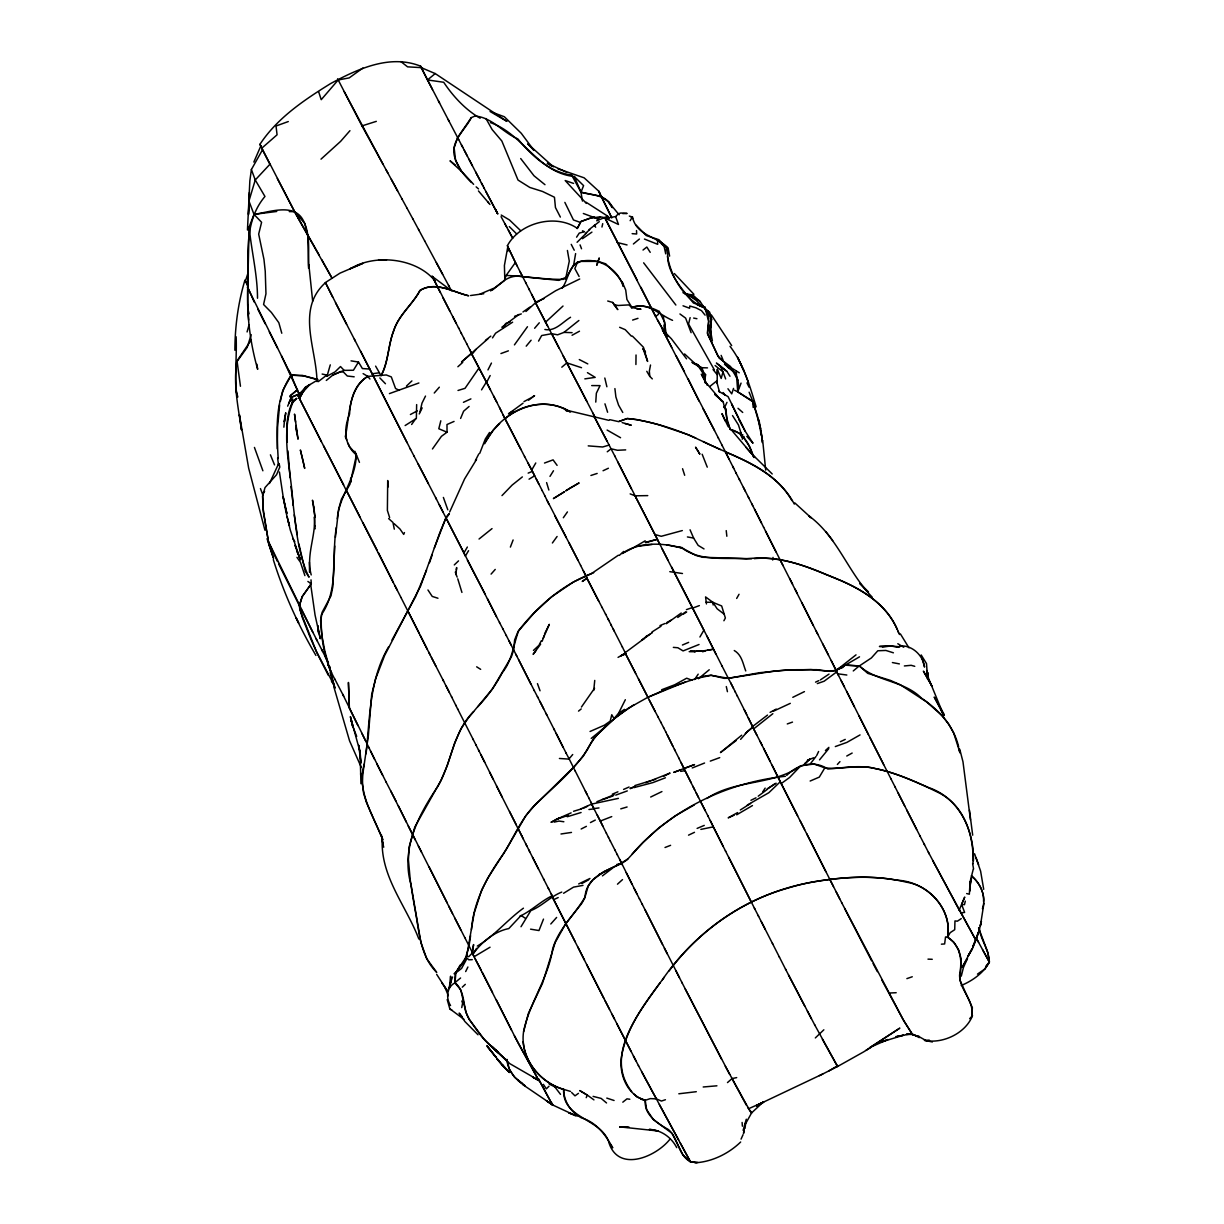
<?xml version="1.0" encoding="UTF-8"?>
<svg xmlns="http://www.w3.org/2000/svg" width="1224" height="1224" viewBox="0 0 1224 1224"><rect width="100%" height="100%" fill="white"/><g stroke="black" fill="none" stroke-linecap="round" stroke-linejoin="round"><path stroke-width="1.5" d="M256.902 364.216L257.667 369.327C250.186 343.026 246.758 315.716 247.707 288.374C248.763 257.208 243.148 222.294 264.95 196.467L255.25 179.989L251.394 169.539L262.472 149.848L260.865 145.886L253.842 162.058M667.493 256.443C670.997 276.058 682.717 296.422 700.633 306.199M966.669 893.566L969.347 894.193L970.081 881.77L973.233 869.315M635.914 364.507L636.036 354.991M308.632 266.358C308.127 251.44 310.559 234.993 303.598 221.116C294.862 202.373 269.54 212.18 253.995 214.384L249.145 226.96L247.707 288.374L247.783 308.662L249.053 313.788M972.988 863.731C974.258 837.032 965.017 806.57 939.91 793.32C919.224 783.1 897.896 773.17 875.145 768.55C859.416 764.679 843.489 767.922 827.868 769.039C814.266 759.951 797.666 764.266 786.726 775.373M360.942 783.712L360.101 752.102L358.663 745.187L361.003 763.026L360.101 752.102L350.385 716.637L352.925 727.393L351.242 720.37M360.682 774.746L360.697 773.323M717.126 383.204L717.356 369.342L721.196 378.461L723.002 371.851L720.569 366.221L716.407 363.069L726.888 371.408L729.978 376.258M236.125 336.768C236.997 356.322 234.32 375.829 236.844 395.26M308.57 268.316L307.897 236.446L304.73 223.395L294.602 211.66L259.901 144.371C277.19 118.07 303.996 100.062 330.618 83.569C357.485 69.141 389.737 53.871 420.612 66.172L422.54 69.294M316.97 381.597C316.664 348.809 295.749 309.381 325.462 282.668L326.043 283.31M575.617 253.597L573.689 264.828L565.58 279.087L569.282 261.11L567.416 250.476M735.196 373.351L724.501 364.155C735.073 369.113 740.612 380.45 737.735 391.848L752.99 401.854L760.716 428.599L762.399 441.084L760.838 430.71M234.886 350.263C234.962 326.563 238.129 302.772 244.953 280.067L248.258 286.89M493.624 1047.821C483.235 1040.752 476.503 1029.491 469.297 1019.424C461.983 1007.949 466.267 991.991 454.946 982.643L455.206 973.417L466.696 956.204L474.162 913.165L481.736 889.863L487.611 878.419L506.843 848.37L525.739 815.796L534.49 805.606L573.413 767.417L583.312 756.126L593.992 737.766L615.81 717.432L628.034 708.421L647.863 697.282L685.486 681.906M262.472 149.848L269.907 164.276L255.25 179.989L248.946 201.057L248.518 214.46L249.405 192.428M247.462 230.035L249.849 180.831L251.394 169.539M710.593 336.875L711.159 323.473M927.639 679.397L926.522 663.638L921.182 654.962L924.548 667.095C923.171 655.376 911.941 644.773 899.9 645.997L898.309 647.328L890.95 645.997L879.429 646.471L888.945 646.196M710.853 327.527L711.282 318.163L706.753 310.774L709.385 313.512M257.514 298.243C257.468 274.451 251.41 250.92 249.145 226.96M710.226 324.345L710.257 331.643M710.517 318.668L710.716 314.874L711.572 319.586L710.027 328.139L712.383 340.915M644.436 239.047L657.701 244.326L657.502 239.843L664.096 246.345L665.718 253.827L666.667 247.401L668.136 249.39C664.387 270.458 681.202 287.885 693.411 303.001L704.84 307.04L708.635 321.499L707.594 334.075L719.1 358.081L730.468 366.496L738.011 380.48M595.767 402.099L596.363 393.21L600.051 385.621L591.712 385.575M594.742 680.422L593.732 690.443M927.761 678.938L927.914 672.695L928.19 679.458M971.718 1016.838L972.361 1007.673L960.121 980.531L960.993 958.438L958.759 950.099L953.802 942.251L947.59 937.171L945.525 936.957L944.637 943.949L941.394 944.178M334.703 546.011L332.836 586.786L331.015 595.782L322.203 612.138L320.581 620.629L321.912 635.746L324.865 651.168L334.856 687.781M283.876 427.191L284.901 415.9M335.422 537.26L338.65 509.046L341.481 499.086L349.972 484.276L356.459 454.991C343.699 444.511 343.669 428.369 349.574 414.11C350.263 399.973 354.669 383.77 367.781 376.395L386.294 374.957L391.313 376.916L395.551 388.498L399.284 390.349M493.379 1048.448L483.878 1038.931L469.465 1019.73L465.885 1012.294L460.79 989.895L454.961 982.857L455.955 972.223L464.753 960.718L469.052 945.907L470.582 935.702M336.34 527.391C331.352 556.752 339.232 588.943 321.377 614.815C320.413 636.74 324.054 660.103 335.009 679.504M745.707 1122.194L745.079 1128.283M983.943 903.236L980.347 926.048M449.376 987.661L450.585 976.171L450.906 983.086M455.894 574.591L456.644 567.553L456.338 570.047M251.364 339.798L237.028 360.896C233.034 383.862 238.19 407.118 241.48 429.869L239.414 414.783L248.656 468.149L264.95 530.221M416.65 404.593L416.359 418.44L405.129 425.539M490.044 947.208L474.04 956.77L472.219 952.838L473.596 944.561L472.28 953.129L518.747 1044.21L538.866 1080.501L538.223 1078.803M704.703 381.674L705.59 374.743L698.124 364.905L696.073 363.987M772.711 560.026L773.063 557.41M743.718 1133.179L744.33 1128.497M337.273 518.93C338.987 495.934 356.582 478.125 356.153 454.242L354.853 451.274M983.53 901.491C984.295 891.883 978.726 881.861 971.351 875.833M366.068 753.831C369.985 717.478 369.311 679.473 388.62 646.838M471.454 929.643C473.566 901.614 487.076 876.476 503.278 854.153C514.462 836.405 522.189 816.056 538.223 801.796C555.681 785.273 574.546 769.437 587.719 749.134C597.358 729.657 616.422 716.652 634.001 704.718M970.02 886.849L971.091 879.674M364.324 763.929C356.245 791.132 373.167 815.215 382.684 839.312M314.69 526.412L314.461 516.849C315.899 536.403 305.801 555.252 311.217 574.928M507.991 251.134L507.792 246.835L504.41 265.486L504.808 279.332M617.768 461.876L667.83 559.827M650.525 365.012L649.347 371.132L649.776 376.38L652.316 378.889M523.612 1031.74L528.401 1013.319L542.462 983.392L555.176 942.526L565.855 923.447L581.737 903.465L584.644 898.309L588.224 886.084L592.829 879.872L604.013 871.549L621.731 863.471L627.055 859.829L643.12 842.418L658.956 827.776L675.311 815.796L694.253 804.964M461.739 1007.597L462.611 1003.083L461.815 1001.033M743.427 1133.363L744.131 1129.798M279.623 404.93L277.588 427.207L277.282 448.749M280.403 401.319L282.744 390.487L291.358 375.11L302.359 375.385L317.919 379.486M420.107 411.509L421.974 403.201L425.508 396.071M969.882 885.549L971.672 877.547M601.963 227.052L602.728 223.655M965.308 901.139L964.466 904.658L961.62 904.414L964.726 897.07L959.31 909.814L959.907 911.344L928.327 852.103M690.137 317.628L688.561 324.023L714.25 369.663M980.409 925.329L981.419 921.228L979.169 930.286M961.284 976.125L963.426 967.526L967.48 958.469L962.248 967.128L972.33 948.325L967.863 956.281M440.808 420.796L438.804 428.752L447.035 432.194L446.989 424.529L454.058 421.423M746.288 1119.226L743.121 1130.333M449.774 984.647L452.559 977.012M247.08 331.949L249.069 324.804M726.98 402.359L724.975 406.628L726.827 418.378L730.208 429.394L741.331 434.046L749.226 446.026L753.341 456.338M982.413 908.682C986.636 897.115 980.791 883.804 971.825 876.154M351.043 360.851L358.479 362.059L353.415 370.26L344.112 370.367L340.502 366.542L335.055 371.882L327.022 376.181L330.281 364.859M328.323 675.311L318.791 656.554A557.823 497.816 -26 0 1 309.947 636.847L302.129 617.049L299.39 605.651L302.099 596.731L311.309 583.756L311.003 579.855M251.18 334.611L247.217 347.325L236.538 362.197M334.397 685.807L316.251 651.168L299.865 609.889L299.39 605.651L302.236 596.562L311.309 583.756L307.882 581.461M247.661 274.084L245.534 280.724L248.013 286.385M623.077 285.865C616.927 267.245 596.884 256.061 577.483 262.196C568.181 268.27 568.089 280.036 562.122 288.237M434.352 547.969L445.964 517.798L449.361 513.636L445.964 517.798L439.921 532.409L420.597 586.112L384.596 655.544L375.63 678.754L371.698 694.299L368.332 735.884L362.763 774.44L362.426 783.697L363.574 793.121L366.404 802.363L382.791 839.649M293.423 401.059C279.149 433.694 291.756 470.75 292.949 505.053M733.543 388.406L731.722 393.853L727.943 388.758M582.44 201.088L580.987 192.199L571.669 175.093C549.255 172.003 531.706 155.662 517.844 138.909C502.789 132.575 492.155 117.366 475.004 116.035L471.301 117.626L457.608 137.532L454.135 147.829L455.573 160.176L461.417 171.085L473.612 184.334M659.277 311.462L658.237 314.492L655.651 316.526L664.892 333.081L664.525 321.851L659.277 311.462C650.893 306.995 640.779 304.24 631.538 307.652M429.502 562.734L432.271 554.702M479.747 453.339L485.331 438.972L489.554 432.47M507.792 246.835L515.411 262.517L506.124 275.461L504.273 280.602L490.594 290.914M542.14 641.269L544.328 635.332M932.611 860.38L975.819 940.124L979.062 930.668L972.82 946.764M426.564 570.139L415.609 596.654L391.971 640.06M741.071 383.112L737.735 391.848L752.668 401.197L757.457 415.869L761.481 435.606M510.377 547.097L513.116 539.968M543.502 919.102L538.973 930.546L530.573 929.169M404.456 532.562L403.721 534.414L399.927 528.952L394.067 523.612M586.219 1097.668L587.26 1095.052L579.763 1090.584L586.923 1094.975M975.834 939.374L978.496 932.749M577.483 262.196L574.852 268.591L579.105 276.471M460.607 418.44L463.605 411.218L469.098 406.46M631.094 217.138L632.502 217.046C636.404 235.635 656.707 236.293 668.074 247.875L669.605 256.122M972.514 1015.599C965.767 1033.255 942.541 1044.256 924.395 1040.324L932.382 1041.961M457.118 970.647L460.132 965.078M287.655 406.169L291.373 397.418L299.161 394.036L281.474 355.832M278.72 463.422L269.448 483.511M449.667 511.984L464.615 478.89L476.534 459.413M590.06 731.478L604.396 725.205L610.21 721.135L611.771 714.74L614.004 718.626L618.548 713.286L625.342 699.715M288.665 403.43L291.373 397.418L290.578 401.319L292.613 398.856L292.551 400.86M741.056 1139.131L743.06 1134.663M435.622 497.602L499.683 622.863M972.774 946.764L975.819 940.124L972.33 949.028L967.863 956.403M816.76 755.407L818.596 751.49M247.967 287.839L254.255 302.099M419.251 413.957L422.158 407.898M465.671 971.565L467.905 967.006M375.615 366.129L381.062 375.646C388.926 360.514 388.299 342.445 395.168 326.762C401.319 313.099 413.085 303.292 420.306 290.21C435.958 281.046 452.651 292 468.211 295.673M487.963 369.908L491.451 363.069M745.339 1124.183L751.551 1112.983L750.802 1111.3M475.402 460.515L478.829 453.874M520.996 926.736L530.818 910.641C542.033 906.158 550.387 896.534 561.77 892.082M490.472 389.875L486.586 382.423L490.166 375.538M543.181 638.347L549.316 624.332L544.542 633.971M577.162 228.628L580.421 222.431L573.459 219.968L564.861 202.388M577.529 228.092L581.002 221.513L589.249 218.453L600.188 216.786L605.666 217.887M723.904 620.752L725.373 617.998L721.67 605.957L712.919 602.361L705.575 596.914L706.447 603.937M484.643 443.792C498.994 413.1 539.554 392.108 570.568 412.044M539.126 644.849L541.375 640.688M471.301 117.626C464.936 130.448 449.545 141.693 454.915 157.85C457.516 167.627 464.34 175.552 471.408 182.483M517.125 265.945L507.379 245.718C519.588 222.768 555.237 213.496 576.871 228.047M503.064 328.17L505.65 323.503L510.087 321.943M538.56 341.098L541.666 335.544L551.749 333.708L557.609 334.825L563.973 332.392L578.891 320.489M736.68 598.444L739.036 594.283M538.927 484.23L531.721 470.001L535.775 462.978M468.562 550.693L465.349 556.124L463.942 552.911L467.354 547.036M699.929 637L703.877 630.176L692.554 608.144L699.363 605.605M432.454 448.963L441.42 436.341L447.035 432.194M485.132 442.476L493.303 430.175L499.637 423.581M973.432 860.962C974.227 830.362 959.264 797.895 928.618 787.567C911.237 780.193 893.933 772.145 875.282 768.565C858.452 763.944 841.653 769.896 824.838 767.846L819.3 777.102L810.15 781.034M810.548 763.547L816.026 756.432M630.146 220.672L631.477 218.453L632.686 218.423M961.222 985.504C972.529 980.73 983.53 973.065 989.359 962.033L987.737 952.211L978.573 927.838M481.552 389.859L486.387 382.056L471.378 353.277L461.54 361.983L471.638 353.476L469.649 349.498M268.775 543.517L263.114 509.215L262.67 494.404L264.613 491.298M549.989 476.381L553.493 470.766M478.936 368.118L465.028 388.329L458.006 390.471M476.58 948.34L472.816 954.322C481.17 942.465 494.251 931.449 508.802 928.572L521.118 915.46L525.341 918.306M985.198 968.536L989.359 962.033C989.145 949.793 980.516 939.833 979.231 927.945M762.674 791.974L765.168 788.103M742.234 439.232L744.008 436.494M492.492 337.901L495.582 333.203L512.627 322.172M576.581 237.181L579.273 233.095L584.491 231.718L582.502 230.785M704.84 307.04L703.616 307.637L696.67 304.424M670.324 1138.718C656.86 1156.527 618.503 1173.235 608.925 1142.635M247.34 287.089L291.128 375.324C274.39 399.07 276.624 430.955 278.185 458.51M694.574 679.549L698.2 674.164M540.656 644.13L533.129 654.366L535.73 650.969M594.573 688.225L581.446 707.028M563.331 517.737L567.431 511.923M411.631 424.483L415.762 418.669M552.391 542.982L557.088 536.495M819.529 759.844L828.77 748.614M381.062 375.646C388.85 362.212 387.671 345.091 393.807 330.709C398.458 314.905 412.335 304.883 419.786 290.608C435.27 280.801 453.109 292.062 468.7 295.78M527.467 326.732L514.432 344.877M448.596 987.998L450.187 985.871M664.403 977.073C646.41 1001.048 626.688 1026.202 621.547 1056.526C618.686 1074.014 627.132 1095.082 645.232 1100.3L650.311 1098.601L656.401 1098.892L661.419 1101.049L665.428 1099.733M662.459 979.628C695.844 931.081 747.191 895.387 805.117 883.529C835.151 877.547 866.454 874.625 896.764 880.194C925.619 881.188 952.93 907.627 947.59 937.171C960.473 945.081 962.737 961.253 959.585 974.931C959.386 989.528 973.615 999.671 971.902 1014.314M660.103 982.75C638.989 1012.493 603.753 1055.685 631.63 1091.487M538.744 1080.501L532.639 1077.089L538.744 1080.501L514.355 1035.703M669.069 970.969C698.307 931.831 739.755 901.614 787.001 888.364A210.635 187.991 -26 0 1 812.767 881.938C843.688 876.812 875.772 874.609 906.494 882.213C931.586 885.87 952.15 912.14 947.59 937.171L950.176 932.673L954.72 929.689L954.965 920.938L957.428 921.167L961.253 918.612M486.586 382.423L471.883 354.47L476.014 349.391M803.954 764.847L809.737 759.232L807.304 760.471L813.593 757.763M526.198 346.163L531.109 340.226M578.432 1093.353L574.989 1095.847L571.654 1092.542M473.612 711.618C452.941 731.86 451.87 762.368 437.855 786.374C418.47 815.107 400.875 848.492 410.866 884.264A993.766 886.88 -26 0 0 415.839 913.9C419.388 934.325 421.056 957 436.708 972.422M572.71 754.519L569.099 758.819L575.28 771.12M985.764 966.317L989.359 962.033L988.946 961.054M600.188 216.786L596.761 220.825L607.777 216.174L608.711 219.02L608.206 216.77M534.628 328.262L539.294 322.799M445.964 517.798L448.734 514.615M434.245 393.026L439.339 387.182M349.942 130.693L340.578 141.403L321.009 159.151M740.612 739.357L747.558 731.401L752.867 727.331L744.238 709.675M477.819 706.738C487.366 696.517 495.735 685.195 502.223 672.772C512.366 660.287 513.376 644.757 518.716 630.513C538.3 605.421 563.56 583.833 593.701 572.694M491.084 574.102L495.23 569.42M550.8 923.982L556.614 917.449M571.792 1113.886L552.437 1104.859L552.223 1103.635M824.838 767.846L814.067 764.021L800.848 765.734L789.572 777.5L781.203 783.589L839.649 898.691M525.953 311.477L535.531 302.726L559.108 348.213M837.369 764.464L839.955 761.634M747.604 1107.215L751.444 1113.044L763.042 1102.212L756.6 1106.098L763.455 1102.136L748.69 1108.669L725.297 1066.211M969.653 1018.689L971.978 1016.195M464.753 937.538L472.541 952.762L468.792 956.678L466.696 956.204M893.398 652.805L885.885 650.449L877.807 650.77L871.396 657.931L859.34 665.948L844.973 665.183L842.693 667.554L835.808 670.048L838.471 675.48M752.852 726.811L745.355 733.513M471.883 354.47L471.408 353.323L487.993 338.727M586.617 232.851L577.085 242.275M823.844 1029.797L815.322 1037.937M696.823 678.341L711.282 675.281L724.149 678.356L728.372 678.28L774.257 671.089A365.792 326.456 -26 0 1 796.09 669.727L816.898 669.681L829.872 671.349L836.206 670.446L856.02 654.855M501.993 495.598L512.122 485.087L522.357 476.916M591.238 738.409L602.269 729.397M549.01 1086.224L546.317 1088.855L543.364 1084.357M740.658 1142.007C728.647 1153.681 711.863 1161.928 694.987 1162.8M698.399 678.754L709.231 669.773M632.15 854.061C670.645 809.6 727.209 782.381 785.426 776.276M460.576 977.991L454.946 982.643M633.389 243.989L639.418 239.017M454.288 564.922L458.526 560.883M291.817 403.293L296.743 398.642M406.444 386.08L411.891 380.924M462.289 987.171L465.304 984.341M533.465 650.434L538.453 645.798M681.248 613.04L666.376 623.704M261.676 148.272L277.068 134.808L276.027 125.995L288.283 121.559M563.009 306.046L545.522 322.218L547.679 326.15M455.206 973.417L461.601 968.398L467.124 958.178L468.746 959.784L472.265 959.662M617.477 884.187L622.511 879.597M825.435 750.526L828.893 747.359M457.883 366.756L462.733 362.365M619.329 555.375L623.704 551.427M585.393 233.509L589.769 229.607M727.484 1082.582L731.998 1078.604L736.68 1077.61M640.948 287.288L655.651 316.526L605.421 219.065L605.192 218.224L615.626 216.617L618.38 213.726L620.859 213.007L627.116 213.435L622.771 213.573M302.343 392.124L298.12 395.811L321.392 441.711M479.043 539.019L492.033 528.6M829.015 674.103L820.401 679.886M804.535 763.699L809.737 759.232M561.801 367.2L566.88 362.87L581.522 367.705M646.379 636.327L641.912 640.137L649.929 634.338M853.266 670.951L859.263 665.887L867.755 673.353L890.338 680.376L900.298 684.767L926.476 701.826L942.128 715.612L948.615 723.874L953.71 733.054L960.044 752.959M289.797 396.148L297.524 389.706L290.593 395.459L290.348 397.571L299.161 394.036L299.39 394.786L291.128 375.324M454.073 973.769L455.955 972.223M553.401 166.831L527.774 143.851L533.985 150.43L521.286 133.309L504.364 116.754L490.074 111.506L506.95 121.375L435.209 73.578L427.513 79.942L439.569 103.045M772.115 765.23L780.269 781.738L768.856 792.708L747.252 805.086M523.428 908.177C507.226 919.882 494.374 935.993 477.314 946.06M326.288 380.45L332.882 375.049L340.563 371.56L343.546 372.173L347.31 376.013L354.18 376.808M677.744 617.447L685.624 611.939M589.019 229.622L599.286 221.666M578.524 711.113L581.201 708.941M592.11 573.169L618.38 555.206M369.923 379.012L367.781 376.395C347.769 389.156 349.896 416.084 345.306 436.662L346.713 439.982M492.522 289.904L502.483 282.01A20.624 18.406 -26 0 1 522.663 276.746L558.71 280.357L567.339 276.792M485.438 340.425L490.809 336.126M602.438 875.879L612.841 867.908M622.802 1102.181L626.963 1098.846L629.824 1099.244M709.966 386.34L716.56 381.092L719.559 392.17M741.713 735.196L720.462 752.576L736.251 740.489M767.387 789.327L758.222 796.181M607.257 451.794L611.082 448.795L617.539 450.279L625.693 449.881M643.028 250.033L646.838 247.049L650.219 252.343M523.031 403.201L508.48 413.834L513.346 410.836M772.849 713.684L753.647 728.907L756.983 735.394M296.636 398.29L292.796 401.243C286.584 413.896 286.064 428.4 287.319 442.201M325.446 376.12L318.255 381.628L317.184 379.715M582.471 238.695L591.926 232.116M581.936 883.483L588.683 879.765M501.825 327.236L519.037 314.415M528.554 400.202L534.582 395.643L532.149 397.081M520.934 449.514L504.946 418.838C522.403 403.308 549.377 398.963 569.604 411.754M628.142 858.636C613.01 869.866 586.541 873.783 585.041 896.978C575.005 914.619 558.465 928.664 552.667 948.891C548.306 978.175 529.717 1002.318 523.704 1030.883C519.236 1057.016 539.05 1082.444 563.637 1089.36L570.537 1091.441M753.647 728.907L752.531 726.551L767.509 715.091M635.669 673.491L625.02 652.79L644.191 638.561M454.961 982.857C446.607 987.079 445.811 998.279 450.539 1005.547M570.552 317.261C562.581 322.126 555.206 331.643 544.879 329.486M362.916 68.009L349.177 77.908L338.176 79.973L321.224 99.695L318.668 91.815M397.127 589.999L299.146 398.029L297.799 394.755L303.644 390.548M651.964 631.997L661.021 626.244M332.668 297.141L325.446 282.53L339.981 273.151L362.687 263.42L349.926 268.821L356.322 265.654L355.557 265.945C380.19 254.363 417.047 259.32 434.658 280.464M800.848 765.734C773.369 785.716 735.502 779.183 706.875 798.476M522.985 311.952L529.977 307.071M563.576 893.275L573.551 887.125L582.991 885.38M977.471 974.105L985.32 968.689M750.572 803.48L740.306 809.982M583.297 570.629L587.03 578.172L582.226 581.461L587.061 578.202L580.558 565.304M775.266 783.498L767.142 789.021L776.2 783.253M548.123 887.859L552.146 895.769C540.442 901.522 531.461 910.84 519.68 916.348M618.548 713.286L624.5 709.369M622.159 553.569C639.234 541.375 662.521 542.859 681.89 547.908C700.526 561.678 724.394 557.364 746.074 558.863C773.706 555.39 800.511 563.392 825.619 574.286C853.893 585.302 884.753 599.729 897.223 629.503M736.68 814.801L752.454 805.576M622.373 553.401L635.807 546.501L652.04 544.496M650.678 797.023L661.924 791.576M683.528 613.989L686.649 612M737.628 812.568L728.188 817.846L734.155 815.199M814.587 1024.687L837.599 1066.486L863.869 1051.753L899.839 1028.114L871.167 1046.688M690.367 680.437L703.632 676.199L710.67 675.266L728.372 678.28L759.66 672.71L783.819 670.324L810.869 669.543L827.669 671.165L836.206 670.446L859.523 656.829M865.965 1050.452L870.891 1047.392M529.059 479.181L534.689 475.753L524.499 456.338M646.211 636.404L652.407 632.655M316.848 380.465L308.524 385.453L303.292 391.389L299.39 398.58L305.755 386.891L309.901 384.52L303.292 391.389L305.755 386.891L298.12 395.811L297.799 394.755M854.398 706.799L835.808 670.048L844.973 665.183M635.914 546.302L645.186 540.809M618.059 657.38L625.311 653.203L625.892 654.09L622.312 646.884M556.277 819.407L551.029 822.329L559.582 817.846L556.277 819.407L568.028 815.398M846.763 756.019L852.164 753.051M572.067 335.269L579.487 331.199M523.979 401.61L530.528 398.106M860.044 734.92L846.87 742.402L835.319 746.563M869.606 1047.576L887.89 1039.543L881.708 1041.854L903.511 1035.244L897.314 1036.361M410.407 414.523L417.246 410.882M666.973 622.419L671.242 620.14M571.103 812.874L558.435 818.428M836.681 671.93L824.135 681.217L817.311 683.589M578.692 883.942L589.953 878.48M770.095 712.353L776.261 709.094M598.704 874.67L607.517 870.402M740.795 435.637L742.769 434.612M773.063 711.374L790.291 703.356M663.561 776.368L670.048 773.063L645.736 782.702M590.442 822.559L595.292 820.08M828.847 1070.939L837.491 1065.813M581.155 829L586.403 826.338M602.973 826.384L600.387 821.029L611.74 816.607M792.8 697.328L804.443 691.606M763.654 1102.243L756.386 1105.486L822.819 1073.968M819.407 1075.682L837.553 1066.502L822.375 1039.237M493.379 288.436L480.083 294.081M719.727 757.641L710.272 761.114M583.129 808.406L587.52 806.279M750.939 800.282L756.004 797.819M655.222 711.618L647.863 697.282L669.911 687.506L691.453 680.07M573.689 264.828L580.865 261.401L598.092 261.37L605.712 263.818L617.095 275.232L622.419 282.53L623.001 286.049M688.531 835.151L694.482 832.32M840.383 741.698L845.249 739.403M579.717 278.995L555.711 290.715L535.73 303.2L545.522 322.218M603.065 470.735L608.389 468.241M815.551 682.135L818.795 680.636M552.881 897.712L552.376 897.008L553.646 899.671L558.19 897.559M463.437 402.313L470.903 398.886M630.238 788.684L635.195 786.451L630.314 788.256M651.107 780.621L634.965 785.548M704.565 763.026L692.264 767.953M596.899 801.72L614.173 794.713M699.042 644.497L683.084 650.923L677.897 647.756L673.338 647.374M665.412 777.791L652.882 782.595L633.94 787.613M588.882 798.063L592.263 804.856L591.743 804.061L580.865 808.88M623.597 789.404L629.105 787.017M612.275 794.208L617.906 791.806M682.426 645.017L688.653 642.37M567.278 816.745L581.079 812.506M697.114 828.403L704.259 825.404M543.93 298.656L535.607 302.144L528.814 288.772M332.882 375.049L344.112 370.367M659.981 625.586L665.122 623.46M528.156 473.122L532.44 471.378M591.911 573.459L573.322 582.027L551.534 596.868L534.444 612.627L518.043 631.492L514.631 639.892L513.636 649.975L511.403 656.783L492.461 688.898L468.471 717.784L461.004 728.77L454.639 743.014L447.311 765.49L441.022 780.315L414.814 827.011L409.168 846.779L408.403 859.676L410.3 880.423L420.872 942.342L426.793 958.836L436.478 972.009M609.108 797.421L613.377 795.722M661.603 689.77L674.73 684.767L686.679 678.203L691.912 680.223M615.718 795.11L627.3 790.918M665.014 847.498L670.599 845.325M544.496 463.039L553.08 459.872L557.104 465.38M418.883 382.99L389.416 393.608M500.937 353.552L508.373 350.844M581.002 221.513L593.977 216.847L596.975 218.652M514.554 316.327L521.317 313.91M618.992 421.454L627.025 418.577L636.143 419.45A300.982 268.607 -26 0 1 659.216 424.881L688.316 434.734L720.309 449.56M679.81 770.202L673.705 772.39L694.528 764.587L685.685 767.831M787.277 723.935L792.494 722.099M686.419 609.644L692.463 607.532L722.083 666.131M591.008 802.271L592.263 804.856L591.758 804.076L618.395 798.369M906.877 978.619L912.263 976.767M624.163 654.672L620.706 655.85L625.311 653.203L647.863 697.282M632.624 320.061L637.979 318.332M590.917 475.478L597.159 473.443M337.61 78.795L361.967 125.904L376.319 121.36M573.566 811.283L581.614 808.834M702.591 651.765L705.682 650.816M636.266 498.244L657.426 539.264L645.645 542.691M602.086 799.639L607.701 797.987M620.767 808.85L627.101 806.983M615.106 456.628L609.124 445.092L602.652 446.989L588.224 445.873M652.606 780.193L655.636 779.321M693.121 363.314L702.163 367.72L707.487 367.873M657.426 539.264L645.262 542.4M700.862 829.398L713.255 826.858L725.694 851.353M554.089 822.115L558.986 821.059L563.851 821.748M616.743 864.481L621.731 863.471L636.801 893.658M682.303 530.573L661.251 536.296L655.1 534.551M707.243 650.342L713.516 649.179L701.857 651.137L690.474 650.801M571.486 832.427L560.99 833.988M703.203 1086.989L716.927 1085.81M564.05 279.332C544.971 279.776 525.448 276.15 506.124 275.461M680.682 771.365L684.95 770.676L694.635 789.771M248.946 201.057L253.995 214.384L276.731 211.461M631.37 307.668C647.419 301.18 659.002 314.66 672.557 320.351M584.827 378.874L595.185 377.375L587.443 372.662M354.348 339.201L372.142 373.794L378.843 372.846M895.769 1036.636L911.956 1033.745L919.255 1037.631M470.582 295.519L483.786 293.714M591.942 804.704L593.9 808.59L598.98 807.932M588.943 809.523L594.038 808.85L591.926 804.642M882.397 647.037L890.95 645.997M730.789 367.491L739.281 372.8M959.31 909.814L960.932 912.844L964.619 912.431L961.62 904.414M906.571 1034.188L911.956 1033.745L902.868 1019.164L881.846 980.057M647.756 495.613L635.118 495.812L630.161 493.899M678.83 1093.782L696.303 1091.701M912.676 1034.724L919.346 1036.621L912.676 1034.724L904.031 1021.214L841.714 902.731M705.07 308.953L709.645 312.135L711.572 319.586M904.368 665.948L911.146 665.305L914.756 666.315M929.261 1040.109L925.574 1040.308L919.805 1037.08M888.838 993.046L896.182 992.71M751.658 558.756L702.79 557.287L695.966 555.451L682.242 548.061L666.468 544.757M754.229 558.649C784.431 555.574 812.461 569.16 839.725 580.115C864.45 590.351 888.716 606.523 898.584 632.563M689.173 651.673L695.385 651.703L694.329 651.642M322.142 374.054L326.67 375.034L327.022 376.181M289.247 211.599L294.602 211.66L319.036 254.837M676.719 1147.622C671.303 1137.203 661.205 1130.012 649.347 1129.385L658.267 1130.991L619.696 1126.86L628.891 1126.983M906.326 1034.372L912.492 1034.464M706.034 602.193L712.919 602.361L717.126 608.787L723.767 613.867M696.9 650.984L701.857 651.137M563.973 332.392L572.098 332.668M927.991 959.142L932.244 959.295M435.209 73.578L421.209 67.626L407.561 66.846L400.875 61.567M619.696 1126.86L627.637 1127.335M567.615 174.833L571.669 175.093M845.249 664.999L859.34 665.948C876.95 681.707 904.123 680.62 921.504 698.17C938.854 709.798 953.863 726.107 958.667 746.946M410.591 449.483L369.786 369.051L362.396 368.562L358.479 362.059M632.135 233.662L636.664 233.998L636.511 230.556M288.604 370.122L291.358 375.11L304.24 376.074L315.593 379.18M889.114 645.798L899.808 646.823M559.414 758.467L569.267 759.125L565.978 752.852M634.246 1094.225L636.847 1096.979L645.232 1100.3C644.053 1114.987 657.395 1123.357 668.488 1129.599C678.601 1138.381 677.928 1155.135 690.458 1161.79L697.894 1162.448M636.648 308.785L640.978 309.259L632.028 307.561L628.799 304.898L618.074 305.495L614.081 304.654L612.78 302.466L607.716 301.012M682.472 573.521L669.803 571.669M837.614 673.797L846.84 675.021M640.718 1099.137L645.232 1100.3L646.624 1109.602L653.325 1119.547L672.022 1133.332L682.961 1154.951L690.458 1161.79L696.64 1162.632M684.966 293.745L692.891 294.999L700.48 302.037M687.414 536.938L693.61 538.07L698.154 545.384L704.014 548.918M679.152 547.036L682.457 547.679M892.403 662.551L899.365 663.898M693.656 318.072L696.915 318.714M609.736 419.664L618.656 421.637L627.453 418.47C651.061 421.209 674.072 428.522 695.783 438.07M617.171 242.505L627.055 244.938M567.355 410.407L608.986 420.368M753.755 457.455C750.052 445.398 743.657 432.378 730.208 429.394L726.964 420.918L725.97 409.214L724.684 408.372L723.2 401.885L714.755 394.312L723.2 401.885M593.105 1096.383L601.152 1098.418L606.538 1102.962M682.961 292.658L699.562 300.767L706.554 311.018M624.898 423.535L631.263 425.202L622.159 422.601M629.304 216.067L632.502 217.046M705.59 374.743L703.54 374.1L699.134 367.368L684.583 353.935M557.716 168.667L584.139 177.832L598.689 191.128L600.219 193.928M612.337 207.636C607.165 194.417 592.324 195.611 580.987 192.199L583.588 185.62L574.316 176.531C537.581 172.706 523.337 133.967 490.442 122.614M578.218 1115.936L568.762 1112.846L576.076 1116.043M596.777 218.484L583.343 213.496M606.783 1098.096L614.081 1100.498M612.643 1147.806C605.62 1134.74 596.455 1122.332 581.522 1117.91C570.889 1112.234 563.774 1101.524 563.637 1089.36C542.553 1083.454 524.836 1063.84 523.199 1041.655M683.023 305.801L689.617 308.234L689.755 305.985L696.028 307.836L701.52 310.682L705.085 315.149M691.835 362.35L698.124 364.905M480.145 118.223C465.518 109.808 453.125 96.39 443.7 82.268L427.513 79.942L420.612 66.172M619.65 327.298L625.25 329.684L631.324 336.11M573.582 183.416L565.197 180.555L586.311 203.413M703.111 441.558C736.343 457.7 775.802 469.022 794.315 504.104M566.513 172.217L547.296 163.312L551.703 166.158M605.192 218.224L618.472 224.466L615.626 216.617M620.568 437.733L607.104 430.052M538.835 1080.394L509.827 1063.656L491.711 1046.336L507.195 1061.254L492.798 1047.652L498.52 1052.992L493.7 1048.494L497.51 1051.34L494.817 1049.519M549.209 1084.066L555.405 1087.172L554.548 1086.545L560.516 1094.348M734.522 390.211L737.735 391.848L736.221 371.377M579.289 359.55L587.795 363.911M727.561 367.169L731.967 369.587M718.61 391.282L728.066 396.622L745.156 431.154L753.005 443.195L746.808 436.356M897.804 643.717L903.74 647.236M363.115 373.626L367.781 376.395M586.051 202.22L607.089 215.776M501.243 215.042L509.536 220.014L520.72 230.739M437.963 598.245L432.225 596.425L427.956 589.983M476.656 666.82L480.665 669.344M447.204 999.58L449.82 1008.821L452.146 1010.366M522.847 1084.663L552.621 1104.935L546.562 1100.911L552.621 1104.935L552.055 1103.207M463.881 1019.255L449.82 1008.821M686.603 293.592L696.288 300.507L702.316 306.918M587.26 1095.052L593.946 1099.886M679.947 313.971L685.624 318.118L691.116 332.683M751.551 1112.983L748.675 1108.669M449.897 311.156L432.485 276.609L449.04 288.925M379.853 377.925L385.453 383.739M517.737 1080.211L524.882 1085.642C515.641 1079.721 507.608 1070.801 506.904 1059.341M619.145 214.797L608.496 201.914L601.152 196.299L580.987 192.199L574.316 176.531M522.51 1083.5L514.57 1077.227L509.322 1069.256L506.92 1059.678M715.107 365.517L723.002 371.851L725.633 378.935M544.971 184.686L534.001 175.782L520.69 158.539M455.297 165.087L450.034 160.788L461.219 171.176M720.569 366.221L726.888 371.408M476.151 186.874L478.507 188.909M738.011 408.296L742.723 412.457M632.334 336.034L643.457 347.264L647.618 361.432L642.967 348.503L645.507 352.221L643.426 349.207M388.651 518.593L392.95 522.464L394.296 529.166M661.924 243.607L666.82 248.12M704.993 309.381L709.002 313.069M794.82 502.926L811.099 517.783L808.942 515.901C837.446 536.709 847.987 572.388 872.207 597.144M734.262 650.525C741.882 655.008 742.876 663.561 745.753 670.936M478.018 1034.77L464.921 1021.55L459.153 1013.089L462.305 1016.93M868.459 591.865L859.829 583.481L866.454 590.289M690.458 294.755L692.906 297.141M726.719 364.568L717.815 355.863L707.334 332.989L708.757 320.918L708.023 310.789M509.306 226.593L516.62 233.891M772.206 473.963L751.23 453.308L732.273 430.986M621.945 863.93L622.098 864.664M671.747 347.478L662.49 329.73L671.395 338.788L686.557 358.831M636.082 225.124L646.226 235.543L658.894 239.705L668.136 249.39M674.363 273.549L693.916 294.311M723.69 406.842L725.97 409.214M692.554 608.144L662.169 549.056M253.995 214.384L261.599 222.294L258.677 234.105L263.94 259.289L265.241 271.208L265.96 293.791L263.573 304.501L271.407 312.472L278.827 322.708L281.78 333.234M564.142 408.525L566.773 411.295M587.03 578.172L598.781 601.259M496.24 1057.536L486.907 1045.617L496.103 1057.383M705.682 382.286L707.503 385.269L701.337 374.177L705.682 382.286L721.517 400.937M508.266 1071.382L502.161 1064.497L509.444 1072.545L502.605 1065.767L496.745 1058.653L503.477 1066.226L487.412 1046.918M745.906 447.265L754.963 457.562M356.153 454.242L349.513 446.607L348.106 443.302M488.59 202.832L478.462 190.944M675.862 305.021L643.64 262.823M705.85 308.983L709.492 313.405M487.733 201.807L489.921 204.469M713.041 369.556L717.386 374.881L717.356 369.342M832.702 540.58L825.817 531.553M723.154 392.537L725.297 395.337M614.081 304.654L617.814 309.641L612.78 302.466M308.723 576.795C295.825 548.979 295.305 516.65 290.914 486.509M574.24 250.216L571.241 244.356M752.531 726.551L752.99 727.194L748.247 717.631M609.598 1143.247L612.627 1147.469M835.808 670.048L831.218 660.516M296.958 557.348L300.431 562.229L304.898 575.617M711.511 315.165L731.677 345.612M791.928 500.601C777.653 475.555 751.169 462.412 725.495 452.038L722.007 445.154M625.954 654.136L625.02 652.79M441.803 982.811L447.571 991.18L436.647 974.319M292.674 538.499L294.8 541.605M309.106 577.07L305.296 571.486L298.901 544.037M703.418 306.367L706.37 310.697M730.039 346.331C743.565 364.002 749.777 385.835 756.141 406.827M329.348 666.04L330.22 667.325M552.361 1104.752L538.438 1078.818M507.379 245.718L508.189 247.003M690.076 1160.811L690.458 1161.79L659.338 1104.507M657.349 319.724L664.892 333.081M552.437 1104.859L538.514 1078.956M608.496 201.914L611.985 207.376M259.901 144.371L261.37 146.681M632.028 307.561L626.933 299.498L625.709 290.042L622.098 281.704M732.533 415.579L738.439 424.927L741.331 434.046M331.429 681.095L334.305 685.669M900.359 633.864L908.958 647.802M594.42 225.201L595.66 227.22M678.632 1139.957L641.682 1071.811M690.458 1161.79L680.314 1143.139M667.998 336.569L664.357 330.495L664.035 325.064M646.777 371.3L649.776 376.38M656.401 1098.892L638.362 1065.492M608.756 1141.793C600.234 1117.879 562.214 1118.92 563.637 1089.36M361.355 767.524L349.559 740.841L333.785 686.664M988.61 960.335L989.359 962.033L982.551 949.686M315.914 655.421C298.228 625.189 283.708 593.059 273.304 559.613M273.549 558.481L269.066 544.879M989.359 962.033L976.018 937.676M622.771 412.473L618.564 405.113L615.886 396.943L614.907 388.589M746.426 1105.257L731.998 1078.604M718.488 438.238L662.49 329.73L664.096 332.607M485.974 118.544L492.124 129.56L501.855 141.035L518.012 180.05L529.824 187.456L542.523 191.464L554.457 197.232L555.451 207.544L560.362 217.076M321.759 259.702L328.415 271.651A215.776 3.366 62.3 0 1 331.75 277.68M331.918 278.016L297.539 217.229M944.27 714.556L934.218 697.083L943.934 715.688L940.95 709.476M662.49 329.73L664.892 334.091M382.913 164.031L344.189 91.601M976.125 937.859L978.588 942.373M387.962 173.242L361.967 125.904M386.187 169.998L397.616 190.944M402.161 199.267L391.343 179.423M401.946 198.885L407.148 208.417M702.913 408.449L714.495 430.404M501.075 216.679L506.874 227.389M508.373 230.173L511.969 236.829M407.072 208.279L412.809 218.867M432.485 276.609L435.147 281.535M504.762 223.472L512.718 238.236M412.656 218.56L419.144 230.617M424.606 240.791L442.66 274.36M418.516 229.454L424.667 240.898M448.489 285.207L451.534 290.868M436.31 262.533L448.963 286.11M729.688 1074.397L685.226 988.992M474.866 958.361L481.017 969.836M563.132 355.878L586.877 401.396M609.124 445.092L593.961 416.068L606.905 440.961M602.223 607.731L587.321 579.273M637.153 280.112L605.207 218.346M871.641 960.825L844.621 908.422M873.064 963.502L877.363 971.611M528.125 463.192L531.721 470.001M807.335 1010.993L811.451 1018.751M815 1025.467L788.501 974.947M721.533 1059.127L681.783 982.229M742.402 425.876L739.036 419.511L745.156 431.154M804.811 1006.22L785.487 969.056M414.033 456.093L436.463 499.239M676.199 355.924L684.446 371.606M631.431 488.835L614.678 455.787M555.053 516.298L569.389 543.533A225.292 3.504 62.3 0 1 577.835 559.995L580.65 565.473M638.484 678.739L647.389 696.181M657.992 716.882L649.332 700.266M296.912 216.051L277.312 178.551M499.469 622.45L503.049 629.258M323.549 445.781L343.669 484.857M464.309 150.338L467.415 156.259M457.608 137.532L470.597 162.333M470.72 162.547L472.418 165.806M448.152 119.508L458.663 139.551M461.387 144.753L462.81 147.461M468.96 159.196L480.083 180.418M483.587 187.119L497.816 214.016L496.638 211.354M475.631 171.926L477.069 174.68M477.192 174.91L484.291 188.481M485.806 191.357L497.403 213.343L495.689 209.457M524.652 456.644L502.865 414.339M566.36 537.673L547.128 500.402M657.686 716.315L660.96 722.573M418.134 463.896L428.431 483.664M534.398 690.826L515.87 654.304M841.01 680.345L844.484 687.001M481.384 182.927L482.776 185.574M438.391 100.796L449.147 121.405M486.387 382.056L496.806 402.222M602.04 607.364L605.727 614.433M534.169 690.397L537.872 697.496M566.268 753.403L553.921 728.984M593.9 808.59L606.446 833.345M362.931 522.694L377.084 550.142M638.653 1066.043L604.962 1000.513M432.531 89.566L421.209 67.626M721.793 665.581L733.528 688.408M355.419 341.282L335.498 302.726M410.193 448.734L414.202 456.414M502.697 628.616L506.43 635.776M496.47 616.728L487.489 598.75M597.144 814.801L600.387 821.029M633.435 1056.021L635.944 1060.841M334.856 679.198L343.699 696.196M859.019 715.872L883.667 764.602M923.86 843.474L929.368 854.107M671.67 567.049L692.463 607.532M442.813 297.508L456.062 323.029M452.651 316.435L458.755 328.277M660.654 721.961L663.683 727.836M360.514 351.074L369.786 369.051M346.622 324.329L325.462 282.668M359.841 516.758L346.622 490.732M553.646 899.671L575.203 941.776M342.643 694.161L365.502 740.52M385.897 781.616L396.056 801.276M699.011 401.074L688.087 378.706M817.846 634.414L763.562 527.131M779.887 559.429L783.085 565.641M960.932 912.844L975.972 940.231L975.865 939.435M869.805 737.322L890.95 778.831M920.05 836.084L898.202 793.106M919.913 835.808L924.548 844.805M463.804 338.115L466.956 344.25M542.308 490.793L536.081 478.584M681.003 762.399L691.147 782.702M467.415 560.255L484.979 593.793M537.413 696.594L543.624 708.727M530.941 684.231L518.593 659.629M626.229 872.666L632.058 884.294M443.639 681.202L431.414 657.441M603.937 998.539L552.345 896.901M631.14 1051.6L616.682 1023.432M386.172 782.151L370.551 751.062M390.685 790.872L452.482 913.594M464.814 937.661L448.703 905.99M496.24 999.626L511.54 1030.164M743.396 487.412L748.874 498.076M816.194 631.186L828.48 655.131M916.654 829.474L906.693 809.951M520.016 271.606L526.182 283.616M593.824 414.905L551.749 333.708M706.982 636.128L715.963 654.274M460.974 332.637L464.294 339.063M466.772 343.898L471.699 353.614M569.221 543.181L578.049 560.408M605.482 613.958L608.833 620.491M493.563 395.887L501.672 411.861M758.146 915.46L765.245 929.353M728.678 857.198A116.127 1.805 62.3 0 1 735.961 871.503L754.994 909.325M754.351 908.07L758.635 916.394M463.942 552.911L446.592 519.053M506.262 635.44L511.112 645.002M516.941 656.401L508.939 640.642M639.356 898.646L642.416 904.628M664.357 948.202L667.325 953.986M400.952 597.465L430.159 654.993M435.958 666.3L428.706 652.147M442.767 679.504L451.886 697.42M609.537 1009.418L586.694 964.604M317.276 640.963L301.395 609.674M418.317 845.952L421.561 852.256M429.15 866.944L447.158 902.807M460.729 929.72L454.793 918.153M492.522 992.404L482.348 972.422M739.235 479.257L745.431 491.375M748.032 496.47L752.699 505.573M776.031 551.963L765.536 531.139M822.574 643.61L836.206 670.446M592.921 413.131L594.986 417.17M525.616 282.484L529.457 290.027M829.826 879.413L833.483 886.574M825.817 871.595L806.692 833.636M608.144 619.145L611.373 625.464M613.27 629.182L622.465 647.175M458.48 327.741L461.463 333.571M696.242 792.984L708.222 816.5M705.299 810.808L700.618 801.644M707.839 815.765L723.2 846.457M725.388 850.772L751.23 901.981M761.282 921.565L772.757 944.087M439.248 504.655L442.95 511.877M539.876 701.367L546.99 715.336M563.055 747.237L556.17 733.406M675.74 970.403L682.227 983.101M639.616 899.166L634.139 888.44M642.187 904.154L679.458 977.685M378.415 552.743L393.241 582.379M394.786 585.409L400.982 597.511M407.822 610.837L419.067 633.022M473.367 739.832L457.577 708.834M543.548 878.893L548.857 889.312M543.976 879.735L532.501 857.244M316.159 638.775L322.631 651.443M382.622 775.266L376.762 763.776M718.106 437.503L722.374 445.888M735.869 472.632L739.663 480.099M751.811 503.829L763.669 527.376M789.74 578.585L792.601 584.215M813.21 625.342L801.827 602.652M890.72 778.403L895.188 787.139M770.08 761.252L760.089 741.346M780.269 781.738L797.635 815.857M836.023 891.562L842.081 903.45M515.411 262.517L522.663 276.746M799.991 820.462L804.627 829.566M610.715 624.194L614.234 631.079M779.244 956.801L785.793 969.668M772.359 943.291L779.489 957.275M440.166 292.337L432.057 275.997M546.011 713.424L554.533 730.192M610.286 840.949L615.244 850.649M614.892 849.961L617.462 855.01M617.126 854.367L621.731 863.471L619.635 859.279M644.987 909.616L662.49 944.53M269.295 331.826L277.527 348.029M265.21 323.825L257.897 309.381M446.24 686.266L449.376 692.432M473.061 739.219L476.105 745.202M509.582 811.512L516.375 824.961M502.177 797.054L478.492 749.884M538.575 869.178L528.753 849.823M577.835 946.948L584.475 960.06M612.015 1014.268L614.509 1019.148M312.931 632.487L267.046 538.698L273.319 557.777M357.913 725.587L349.406 708.252L348.427 682.457L349.299 707.747L349.008 699.256M754.565 509.23L761.512 523.031M894.821 786.435L904.674 805.943M730.713 682.854L735.425 692.218M531.598 294.25L536.296 303.552M663.561 727.591L665.81 732.013M608.359 837.124L610.424 841.209M475.907 744.804L479.181 751.276M496.5 785.885L526.886 846.105M427.191 649.179L420.276 635.44M321.606 649.424L328.476 663.01M415.242 839.939L408.25 826.016M732.625 466.206L736.328 473.566M746.686 714.525L737.077 695.492M762.277 745.676L752.867 727.331M665.718 731.845L675.082 750.649M674.47 749.44L679.136 758.681M678.8 758.023L684.95 770.676M698.491 797.467L692.906 786.267M542.156 490.503L545.154 496.424M575.203 770.967L589.203 798.691M606.339 833.146L608.573 837.553M407.057 442.675L372.142 373.794M324.911 655.926L327.221 660.501M361.814 733.237L369.128 748.032M729.06 459.107L725.495 452.038L733.712 468.364M672.925 746.38L667.325 735.012M585.317 790.995L587.229 794.789M480.879 754.627L484.704 762.261M398.366 805.82L406.383 822.207M795.11 589.188L797.36 593.686M734.966 691.285L737.445 696.226M659.782 544.405L657.303 539.264M551.121 893.734L553.217 897.926M525.677 843.673L529.686 851.674M493.027 779L489.539 772.007M455.649 704.978L457.837 709.369M710.272 820.539L713.255 826.858M499.514 407.531L504.946 418.838M521.562 835.411L523.398 839.113M451.488 696.655L455.955 705.605M299.39 605.651L278.598 563.882M763.592 748.384L781.203 783.589M545.017 496.148L548.979 504.441M517.92 828.097L521.592 835.487M443.379 497.434L447.8 509.781M374.575 759.37L368.73 747.191M746.977 382.913L749.088 387.228M733.253 407.393L731.585 403.966L738.24 417.69M846.656 691.315L868.474 734.691M552.146 895.769L553.37 898.309M728.219 426.732L721.961 413.636L725.144 420.888M635.118 495.812L636.22 498.107M277.511 561.587L273.38 552.804M707.258 467.155L702.163 454.257M331.536 672.726L328.001 664.678L328.262 665.458M272.508 550.907L269.066 543.364M940.874 709.385L943.551 715.229M737.858 357.806L743.197 369.526M611.51 217.428L598.628 191.066L604.09 202.174A66.586 1.04 62.3 0 1 611.755 217.933M897.972 631.171L899.487 634.506M737.674 357.24L743.962 371.193M690.061 529.808L693.61 538.07M418.822 938.992C406.322 906.005 380.802 877.18 382.209 840.046M721.135 355.373L723.017 359.933M262.885 470.781L254.439 447.433M279.424 471.99L283.631 499.836L286.906 513.499L283.157 496.791L286.003 512.137L290.287 530.038L300.416 559.965L297.34 551.611L299.819 558.511M270.412 454.823L274.528 464.891M444.939 987.355L448.351 995.739M356.459 454.991L359.458 462.381M941.929 710.93L928.557 678.356L926.782 670.538L928.021 679.366M749.119 392.216L752.99 401.854M353.552 728.387L356.704 736.389M743.243 369.204L748.415 382.423M260.437 488.575L262.67 494.404M580.069 244.907L581.538 248.763M983.698 889.297L980.608 871.136L974.595 853.801M976.018 857.718L978.619 864.664M457.761 578.814L461.922 592.416M455.282 572.082L457.133 577.131M291.358 375.11L292.414 378.002M537.458 683.635L540.044 690.78M334.963 688.133L330.189 672.68M682.564 468.731L684.675 475.279M297.83 553.707L295.137 545.307L296.009 548.061M604.947 403.828L607.609 412.258M389.63 517.584L387.381 510.423L387.702 480.527L388.314 486.846M546.608 482.593L548.857 490.028M353.093 726.735L350.814 718.503L352.283 724.853M702.163 367.72L705.299 383.066M837.4 1065.461L837.599 1066.486M236.431 391.726L237.838 397.02M959.738 749.195L962.982 761.787L970.464 819.896M287.12 516.712L289.445 525.8L288.405 521.73M382.056 840.337L383.724 847.238M604.809 378.032L606.89 386.769M740.688 432.653L741.851 437.595M726.306 686.557L727.438 691.682M318.408 632.839L317.919 627.132L320.275 638.714L315.058 615.06L310.529 583.358M268.469 542.018L263.451 512.412L262.533 496.378L265.027 487.565L276.563 474.713L279.791 467.078L279.149 463.651M958.989 748.553L959.631 751.75M313.864 507.195L312.472 500.203L315.012 517.507L313.864 507.195L314.323 509.49M240.455 386.264L237.028 360.896M381.307 834.569L383.25 844.376M295.764 427.115L298.044 439.187L294.51 414.079L295.55 422.066M972.606 863.517L973.585 869.04M758.972 419.832L760.532 428.905M297.294 534.704L294.265 514.86M314.69 525.402L315.226 528.799M312.671 301.211L308.846 264.736M709.614 329.057L710.945 338.298L709.66 326.364M664.525 321.851L666.055 333.479M762.69 440.472L765.704 470.138M277.618 457.929L278.537 465.426M295.978 425.508L296.851 432.929M350.569 478.354L350.982 482.026M726.23 530.619L726.842 536.25M761.864 439.064L762.231 442.537M969.454 810.104L972.682 835.181M317.919 627.132L318.286 631.125L318.194 625.785M712.919 602.361L713.164 604.993M752.668 401.197L753.204 407.5M290.119 477.758L287.946 450.906M742.111 1122.454L742.387 1126.187M247.707 304.684L248.671 320.091M663.469 316.006L663.806 321.438M309.381 562.198L309.534 572.373M970.081 881.77L970.173 890.842M285.712 412.993L284.381 421.683L285.712 412.993M599.133 258.188L596.884 265.042L599.133 258.188M564.494 491.727L553.508 498.52L564.494 491.727M570.583 487.749L565.794 490.793L579.105 482.929L570.583 487.749M380.404 259.794L378.568 259.718L386.509 260.024L380.404 259.794M699.332 453.201L695.553 447.158L699.868 454.196L699.332 453.201M929.475 681.431L923.386 671.135L931.938 686.159L929.475 681.431M296.392 618.457L296.009 617.707L298.671 623.092L296.392 618.457M303.017 460.729L300.37 449.973L304.7 468.394L303.017 460.729"/></g></svg>
